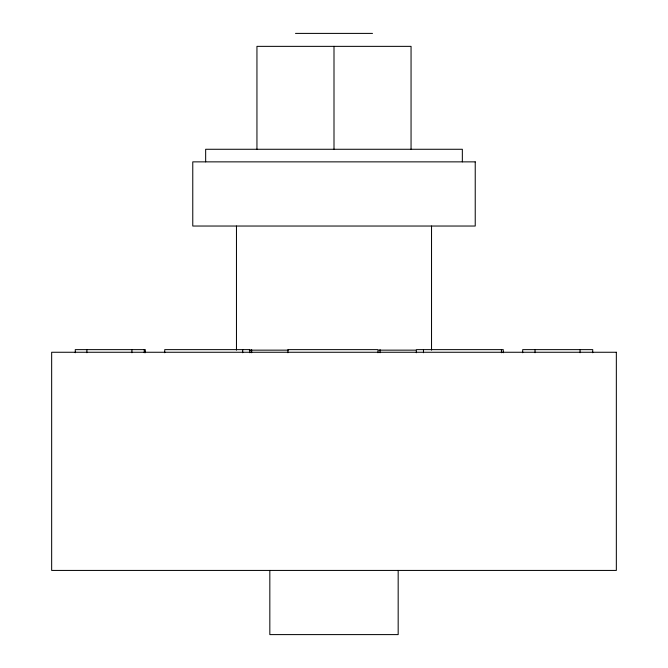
<?xml version="1.0" encoding="UTF-8"?>
<svg xmlns="http://www.w3.org/2000/svg" width="668" height="668" viewBox="0 0 668 668"><rect width="100%" height="100%" fill="white"/><g stroke="black" fill="none" stroke-linecap="round" stroke-linejoin="round"><path stroke-width="1" d="M295.498 33.4L372.502 33.4M249.364 350.149L288.25 350.149M378.798 350.149L415.638 350.149M592.725 352.746L592.725 349.631L522.693 349.631L522.693 352.746M580.049 349.631L580.049 352.746M535.026 349.631L535.026 352.746M503.263 352.746L503.263 349.631L416.348 349.631L416.348 352.746M501.443 349.631L501.443 352.746M462.34 161.865L462.34 149.273L205.661 149.273L205.661 161.865M431.536 226.034L431.536 350.149M423.47 349.631L423.47 352.746M411.054 149.381L411.054 46.359L256.946 46.359L256.946 149.381M398.17 570.43L398.17 634.6L269.83 634.6L269.83 570.43M380.067 349.631L380.067 352.746M377.971 352.746L377.971 349.631L287.933 349.631L287.933 352.746M334 46.359L334 149.381M251.652 349.631L251.652 352.746M249.84 352.746L249.84 349.631L164.737 349.631L164.737 352.746M242.718 349.631L242.718 352.746M236.464 226.034L236.464 350.149M145.307 352.746L145.307 349.631L75.275 349.631L75.275 352.746M144.263 349.631L144.263 352.746M131.922 349.631L131.922 352.746M86.898 349.631L86.898 352.746M475.232 161.865L192.768 161.865L192.768 226.034L475.232 226.034L475.232 161.865M616.339 352.261L51.661 352.261L51.661 570.43L616.339 570.43L616.339 352.261"/></g></svg>
